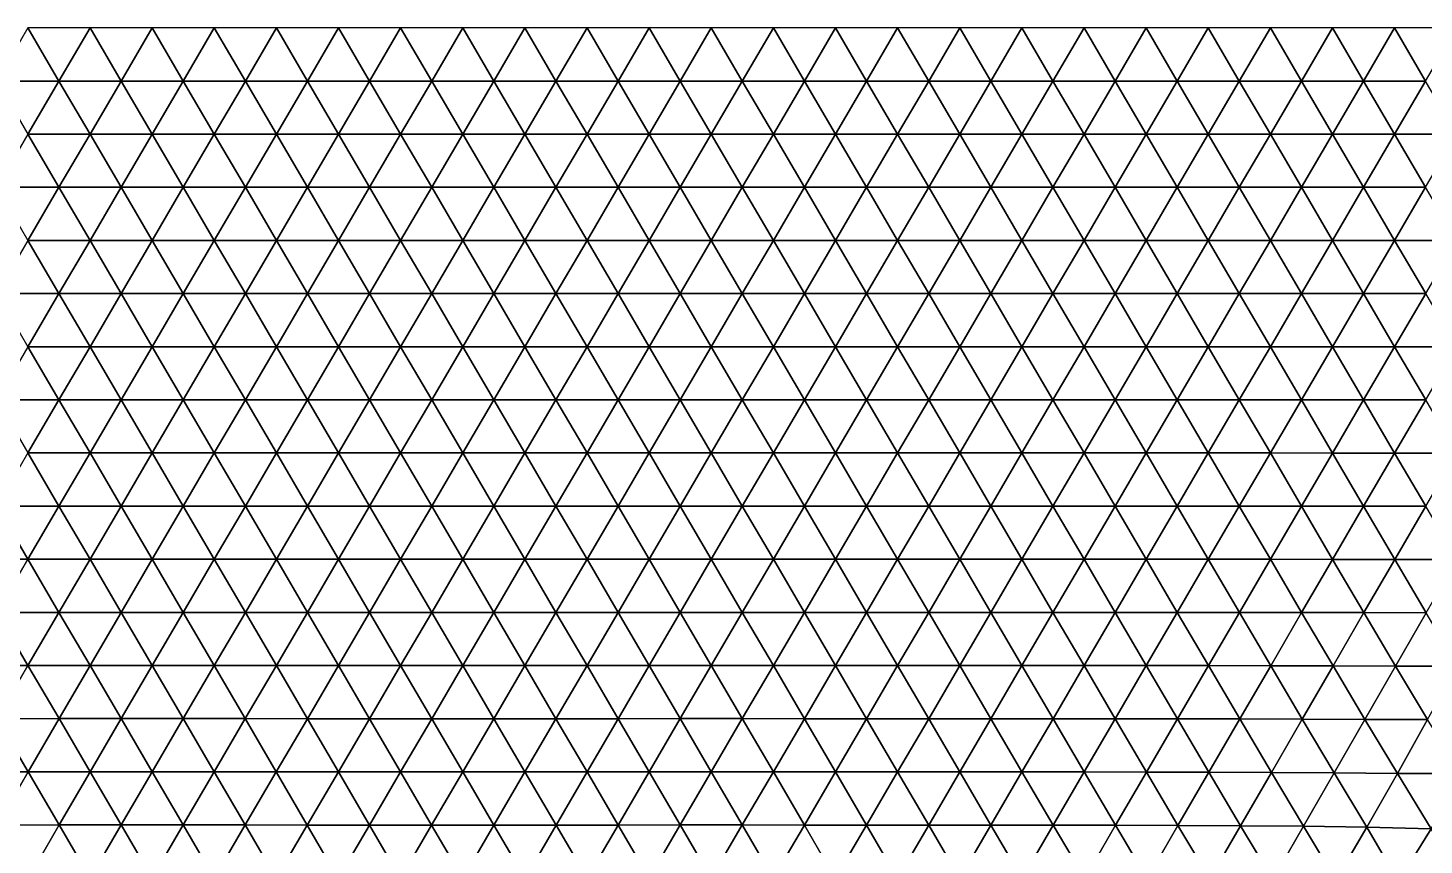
# Model space of a CAD drawing. Header units: metres. Extents: x 0 to 72, y -280 to 0.
# Drawn here: x 7.51 to 12.06, y -2.664 to 0 of the extents above; entities that cross this region are included whole.
import ezdxf

# ---------------------------------------------------------------- set-up
doc = ezdxf.new("R2010")
doc.units = ezdxf.units.M

msp = doc.modelspace()

# ---------------------------------------------------------------- linework, layer by layer
at = {"layer": 'layer', "color": 0}
for points in [[(7.61122, -0.173205), (7.51, 0), (7.40878, -0.173205)], [(7.71243, 0), (7.51, 0), (7.61122, -0.173205)], [(7.81365, -0.173205), (7.71243, 0), (7.61122, -0.173205)], [(7.91486, 0), (7.71243, 0), (7.81365, -0.173205)], [(8.01608, -0.173205), (7.91486, 0), (7.81365, -0.173205)], [(8.1173, 0), (7.91486, 0), (8.01608, -0.173205)], [(8.21851, -0.173205), (8.1173, 0), (8.01608, -0.173205)], [(8.31973, 0), (8.1173, 0), (8.21851, -0.173205)], [(8.42095, -0.173205), (8.31973, 0), (8.21851, -0.173205)], [(8.52216, 0), (8.31973, 0), (8.42095, -0.173205)], [(8.62338, -0.173205), (8.52216, 0), (8.42095, -0.173205)], [(8.72459, 0), (8.52216, 0), (8.62338, -0.173205)], [(8.82581, -0.173205), (8.72459, 0), (8.62338, -0.173205)], [(8.92703, 0), (8.72459, 0), (8.82581, -0.173205)], [(9.02824, -0.173205), (8.92703, 0), (8.82581, -0.173205)], [(9.12946, 0), (8.92703, 0), (9.02824, -0.173205)], [(9.23068, -0.173205), (9.12946, 0), (9.02824, -0.173205)], [(9.33189, 0), (9.12946, 0), (9.23068, -0.173205)], [(9.43311, -0.173205), (9.33189, 0), (9.23068, -0.173205)], [(9.53432, 0), (9.33189, 0), (9.43311, -0.173205)], [(9.63554, -0.173205), (9.53432, 0), (9.43311, -0.173205)], [(9.73676, 0), (9.53432, 0), (9.63554, -0.173205)], [(9.83797, -0.173205), (9.73676, 0), (9.63554, -0.173205)], [(9.93919, 0), (9.73676, 0), (9.83797, -0.173205)], [(10.0404, -0.173205), (9.93919, 0), (9.83797, -0.173205)], [(10.1416, 0), (9.93919, 0), (10.0404, -0.173205)], [(10.2428, -0.173205), (10.1416, 0), (10.0404, -0.173205)], [(10.3441, 0), (10.1416, 0), (10.2428, -0.173205)], [(10.4453, -0.173205), (10.3441, 0), (10.2428, -0.173205)], [(10.5465, 0), (10.3441, 0), (10.4453, -0.173205)], [(10.6477, -0.173205), (10.5465, 0), (10.4453, -0.173205)], [(10.7489, 0), (10.5465, 0), (10.6477, -0.173205)], [(10.8501, -0.173205), (10.7489, 0), (10.6477, -0.173205)], [(10.9514, 0), (10.7489, 0), (10.8501, -0.173205)], [(11.0526, -0.173205), (10.9514, 0), (10.8501, -0.173205)], [(11.1538, 0), (10.9514, 0), (11.0526, -0.173205)], [(11.255, -0.173205), (11.1538, 0), (11.0526, -0.173205)], [(11.3562, 0), (11.1538, 0), (11.255, -0.173205)], [(11.4574, -0.173205), (11.3562, 0), (11.255, -0.173205)], [(11.5586, 0), (11.3562, 0), (11.4574, -0.173205)], [(11.6599, -0.173205), (11.5586, 0), (11.4574, -0.173205)], [(11.7611, 0), (11.5586, 0), (11.6599, -0.173205)], [(11.8623, -0.173206), (11.7611, 0), (11.6599, -0.173205)], [(11.9635, 0), (11.7611, 0), (11.8623, -0.173206)], [(12.0647, -0.173206), (11.9635, 0), (11.8623, -0.173206)], [(12.1659, 0), (11.9635, 0), (12.0647, -0.173206)], [(7.61122, -0.173205), (7.40878, -0.173205), (7.51, -0.34641)], [(7.71243, -0.34641), (7.61122, -0.173205), (7.51, -0.34641)], [(7.81365, -0.173205), (7.61122, -0.173205), (7.71243, -0.34641)], [(7.91486, -0.34641), (7.81365, -0.173205), (7.71243, -0.34641)], [(8.01608, -0.173205), (7.81365, -0.173205), (7.91486, -0.34641)], [(8.1173, -0.34641), (8.01608, -0.173205), (7.91486, -0.34641)], [(8.21851, -0.173205), (8.01608, -0.173205), (8.1173, -0.34641)], [(8.31973, -0.34641), (8.21851, -0.173205), (8.1173, -0.34641)], [(8.42095, -0.173205), (8.21851, -0.173205), (8.31973, -0.34641)], [(8.52216, -0.34641), (8.42095, -0.173205), (8.31973, -0.34641)], [(8.62338, -0.173205), (8.42095, -0.173205), (8.52216, -0.34641)], [(8.72459, -0.34641), (8.62338, -0.173205), (8.52216, -0.34641)], [(8.82581, -0.173205), (8.62338, -0.173205), (8.72459, -0.34641)], [(8.92703, -0.34641), (8.82581, -0.173205), (8.72459, -0.34641)], [(9.02824, -0.173205), (8.82581, -0.173205), (8.92703, -0.34641)], [(9.12946, -0.34641), (9.02824, -0.173205), (8.92703, -0.34641)], [(9.23068, -0.173205), (9.02824, -0.173205), (9.12946, -0.34641)], [(9.33189, -0.34641), (9.23068, -0.173205), (9.12946, -0.34641)], [(9.43311, -0.173205), (9.23068, -0.173205), (9.33189, -0.34641)], [(9.53432, -0.34641), (9.43311, -0.173205), (9.33189, -0.34641)], [(9.63554, -0.173205), (9.43311, -0.173205), (9.53432, -0.34641)], [(9.73676, -0.34641), (9.63554, -0.173205), (9.53432, -0.34641)], [(9.83797, -0.173205), (9.63554, -0.173205), (9.73676, -0.34641)], [(9.93919, -0.34641), (9.83797, -0.173205), (9.73676, -0.34641)], [(10.0404, -0.173205), (9.83797, -0.173205), (9.93919, -0.34641)], [(10.1416, -0.34641), (10.0404, -0.173205), (9.93919, -0.34641)], [(10.2428, -0.173205), (10.0404, -0.173205), (10.1416, -0.34641)], [(10.3441, -0.34641), (10.2428, -0.173205), (10.1416, -0.34641)], [(10.4453, -0.173205), (10.2428, -0.173205), (10.3441, -0.34641)], [(10.5465, -0.34641), (10.4453, -0.173205), (10.3441, -0.34641)], [(10.6477, -0.173205), (10.4453, -0.173205), (10.5465, -0.34641)], [(10.7489, -0.34641), (10.6477, -0.173205), (10.5465, -0.34641)], [(10.8501, -0.173205), (10.6477, -0.173205), (10.7489, -0.34641)], [(10.9514, -0.34641), (10.8501, -0.173205), (10.7489, -0.34641)], [(11.0526, -0.173205), (10.8501, -0.173205), (10.9514, -0.34641)], [(11.1538, -0.34641), (11.0526, -0.173205), (10.9514, -0.34641)], [(11.255, -0.173205), (11.0526, -0.173205), (11.1538, -0.34641)], [(11.3562, -0.34641), (11.255, -0.173205), (11.1538, -0.34641)], [(11.4574, -0.173205), (11.255, -0.173205), (11.3562, -0.34641)], [(11.5586, -0.346411), (11.4574, -0.173205), (11.3562, -0.34641)], [(11.6599, -0.173205), (11.4574, -0.173205), (11.5586, -0.346411)], [(11.7611, -0.346411), (11.6599, -0.173205), (11.5586, -0.346411)], [(11.8623, -0.173206), (11.6599, -0.173205), (11.7611, -0.346411)], [(11.9635, -0.346413), (11.8623, -0.173206), (11.7611, -0.346411)], [(12.0647, -0.173206), (11.8623, -0.173206), (11.9635, -0.346413)], [(12.166, -0.346414), (12.0647, -0.173206), (11.9635, -0.346413)], [(7.61122, -0.519615), (7.51, -0.34641), (7.40878, -0.519615)], [(7.71243, -0.34641), (7.51, -0.34641), (7.61122, -0.519615)], [(7.81365, -0.519615), (7.71243, -0.34641), (7.61122, -0.519615)], [(7.91486, -0.34641), (7.71243, -0.34641), (7.81365, -0.519615)], [(8.01608, -0.519615), (7.91486, -0.34641), (7.81365, -0.519615)], [(8.1173, -0.34641), (7.91486, -0.34641), (8.01608, -0.519615)], [(8.21851, -0.519615), (8.1173, -0.34641), (8.01608, -0.519615)], [(8.31973, -0.34641), (8.1173, -0.34641), (8.21851, -0.519615)], [(8.42095, -0.519615), (8.31973, -0.34641), (8.21851, -0.519615)], [(8.52216, -0.34641), (8.31973, -0.34641), (8.42095, -0.519615)], [(8.62338, -0.519615), (8.52216, -0.34641), (8.42095, -0.519615)], [(8.72459, -0.34641), (8.52216, -0.34641), (8.62338, -0.519615)], [(8.82581, -0.519615), (8.72459, -0.34641), (8.62338, -0.519615)], [(8.92703, -0.34641), (8.72459, -0.34641), (8.82581, -0.519615)], [(9.02824, -0.519615), (8.92703, -0.34641), (8.82581, -0.519615)], [(9.12946, -0.34641), (8.92703, -0.34641), (9.02824, -0.519615)], [(9.23068, -0.519615), (9.12946, -0.34641), (9.02824, -0.519615)], [(9.33189, -0.34641), (9.12946, -0.34641), (9.23068, -0.519615)], [(9.43311, -0.519615), (9.33189, -0.34641), (9.23068, -0.519615)], [(9.53432, -0.34641), (9.33189, -0.34641), (9.43311, -0.519615)], [(9.63554, -0.519615), (9.53432, -0.34641), (9.43311, -0.519615)], [(9.73676, -0.34641), (9.53432, -0.34641), (9.63554, -0.519615)], [(9.83797, -0.519615), (9.73676, -0.34641), (9.63554, -0.519615)], [(9.93919, -0.34641), (9.73676, -0.34641), (9.83797, -0.519615)], [(10.0404, -0.519615), (9.93919, -0.34641), (9.83797, -0.519615)], [(10.1416, -0.34641), (9.93919, -0.34641), (10.0404, -0.519615)], [(10.2428, -0.519615), (10.1416, -0.34641), (10.0404, -0.519615)], [(10.3441, -0.34641), (10.1416, -0.34641), (10.2428, -0.519615)], [(10.4453, -0.519615), (10.3441, -0.34641), (10.2428, -0.519615)], [(10.5465, -0.34641), (10.3441, -0.34641), (10.4453, -0.519615)], [(10.6477, -0.519615), (10.5465, -0.34641), (10.4453, -0.519615)], [(10.7489, -0.34641), (10.5465, -0.34641), (10.6477, -0.519615)], [(10.8501, -0.519615), (10.7489, -0.34641), (10.6477, -0.519615)], [(10.9514, -0.34641), (10.7489, -0.34641), (10.8501, -0.519615)], [(11.0526, -0.519615), (10.9514, -0.34641), (10.8501, -0.519615)], [(11.1538, -0.34641), (10.9514, -0.34641), (11.0526, -0.519615)], [(11.255, -0.519616), (11.1538, -0.34641), (11.0526, -0.519615)], [(11.3562, -0.34641), (11.1538, -0.34641), (11.255, -0.519616)], [(11.4574, -0.519616), (11.3562, -0.34641), (11.255, -0.519616)], [(11.5586, -0.346411), (11.3562, -0.34641), (11.4574, -0.519616)], [(11.6599, -0.519617), (11.5586, -0.346411), (11.4574, -0.519616)], [(11.7611, -0.346411), (11.5586, -0.346411), (11.6599, -0.519617)], [(11.8623, -0.519619), (11.7611, -0.346411), (11.6599, -0.519617)], [(11.9635, -0.346413), (11.7611, -0.346411), (11.8623, -0.519619)], [(12.0647, -0.519623), (11.9635, -0.346413), (11.8623, -0.519619)], [(12.166, -0.346414), (11.9635, -0.346413), (12.0647, -0.519623)], [(7.61122, -0.519615), (7.40878, -0.519615), (7.51, -0.69282)], [(7.71243, -0.69282), (7.61122, -0.519615), (7.51, -0.69282)], [(7.81365, -0.519615), (7.61122, -0.519615), (7.71243, -0.69282)], [(7.91486, -0.69282), (7.81365, -0.519615), (7.71243, -0.69282)], [(8.01608, -0.519615), (7.81365, -0.519615), (7.91486, -0.69282)], [(8.1173, -0.69282), (8.01608, -0.519615), (7.91486, -0.69282)], [(8.21851, -0.519615), (8.01608, -0.519615), (8.1173, -0.69282)], [(8.31973, -0.69282), (8.21851, -0.519615), (8.1173, -0.69282)], [(8.42095, -0.519615), (8.21851, -0.519615), (8.31973, -0.69282)], [(8.52216, -0.69282), (8.42095, -0.519615), (8.31973, -0.69282)], [(8.62338, -0.519615), (8.42095, -0.519615), (8.52216, -0.69282)], [(8.72459, -0.69282), (8.62338, -0.519615), (8.52216, -0.69282)], [(8.82581, -0.519615), (8.62338, -0.519615), (8.72459, -0.69282)], [(8.92703, -0.69282), (8.82581, -0.519615), (8.72459, -0.69282)], [(9.02824, -0.519615), (8.82581, -0.519615), (8.92703, -0.69282)], [(9.12946, -0.69282), (9.02824, -0.519615), (8.92703, -0.69282)], [(9.23068, -0.519615), (9.02824, -0.519615), (9.12946, -0.69282)], [(9.33189, -0.69282), (9.23068, -0.519615), (9.12946, -0.69282)], [(9.43311, -0.519615), (9.23068, -0.519615), (9.33189, -0.69282)], [(9.53432, -0.69282), (9.43311, -0.519615), (9.33189, -0.69282)], [(9.63554, -0.519615), (9.43311, -0.519615), (9.53432, -0.69282)], [(9.73676, -0.69282), (9.63554, -0.519615), (9.53432, -0.69282)], [(9.83797, -0.519615), (9.63554, -0.519615), (9.73676, -0.69282)], [(9.93919, -0.69282), (9.83797, -0.519615), (9.73676, -0.69282)], [(10.0404, -0.519615), (9.83797, -0.519615), (9.93919, -0.69282)], [(10.1416, -0.69282), (10.0404, -0.519615), (9.93919, -0.69282)], [(10.2428, -0.519615), (10.0404, -0.519615), (10.1416, -0.69282)], [(10.3441, -0.69282), (10.2428, -0.519615), (10.1416, -0.69282)], [(10.4453, -0.519615), (10.2428, -0.519615), (10.3441, -0.69282)], [(10.5465, -0.69282), (10.4453, -0.519615), (10.3441, -0.69282)], [(10.6477, -0.519615), (10.4453, -0.519615), (10.5465, -0.69282)], [(10.7489, -0.692821), (10.6477, -0.519615), (10.5465, -0.69282)], [(10.8501, -0.519615), (10.6477, -0.519615), (10.7489, -0.692821)], [(10.9514, -0.692821), (10.8501, -0.519615), (10.7489, -0.692821)], [(11.0526, -0.519615), (10.8501, -0.519615), (10.9514, -0.692821)], [(11.1538, -0.692821), (11.0526, -0.519615), (10.9514, -0.692821)], [(11.255, -0.519616), (11.0526, -0.519615), (11.1538, -0.692821)], [(11.3562, -0.692822), (11.255, -0.519616), (11.1538, -0.692821)], [(11.4574, -0.519616), (11.255, -0.519616), (11.3562, -0.692822)], [(11.5587, -0.692824), (11.4574, -0.519616), (11.3562, -0.692822)], [(11.6599, -0.519617), (11.4574, -0.519616), (11.5587, -0.692824)], [(11.7611, -0.692827), (11.6599, -0.519617), (11.5587, -0.692824)], [(11.8623, -0.519619), (11.6599, -0.519617), (11.7611, -0.692827)], [(11.9635, -0.692833), (11.8623, -0.519619), (11.7611, -0.692827)], [(12.0647, -0.519623), (11.8623, -0.519619), (11.9635, -0.692833)], [(12.166, -0.692841), (12.0647, -0.519623), (11.9635, -0.692833)], [(7.61122, -0.866026), (7.51, -0.69282), (7.40878, -0.866026)], [(7.71243, -0.69282), (7.51, -0.69282), (7.61122, -0.866026)], [(7.81365, -0.866026), (7.71243, -0.69282), (7.61122, -0.866026)], [(7.91486, -0.69282), (7.71243, -0.69282), (7.81365, -0.866026)], [(8.01608, -0.866026), (7.91486, -0.69282), (7.81365, -0.866026)], [(8.1173, -0.69282), (7.91486, -0.69282), (8.01608, -0.866026)], [(8.21851, -0.866026), (8.1173, -0.69282), (8.01608, -0.866026)], [(8.31973, -0.69282), (8.1173, -0.69282), (8.21851, -0.866026)], [(8.42095, -0.866026), (8.31973, -0.69282), (8.21851, -0.866026)], [(8.52216, -0.69282), (8.31973, -0.69282), (8.42095, -0.866026)], [(8.62338, -0.866026), (8.52216, -0.69282), (8.42095, -0.866026)], [(8.72459, -0.69282), (8.52216, -0.69282), (8.62338, -0.866026)], [(8.82581, -0.866026), (8.72459, -0.69282), (8.62338, -0.866026)], [(8.92703, -0.69282), (8.72459, -0.69282), (8.82581, -0.866026)], [(9.02824, -0.866026), (8.92703, -0.69282), (8.82581, -0.866026)], [(9.12946, -0.69282), (8.92703, -0.69282), (9.02824, -0.866026)], [(9.23068, -0.866026), (9.12946, -0.69282), (9.02824, -0.866026)], [(9.33189, -0.69282), (9.12946, -0.69282), (9.23068, -0.866026)], [(9.43311, -0.866026), (9.33189, -0.69282), (9.23068, -0.866026)], [(9.53432, -0.69282), (9.33189, -0.69282), (9.43311, -0.866026)], [(9.63554, -0.866026), (9.53432, -0.69282), (9.43311, -0.866026)], [(9.73676, -0.69282), (9.53432, -0.69282), (9.63554, -0.866026)], [(9.83797, -0.866026), (9.73676, -0.69282), (9.63554, -0.866026)], [(9.93919, -0.69282), (9.73676, -0.69282), (9.83797, -0.866026)], [(10.0404, -0.866026), (9.93919, -0.69282), (9.83797, -0.866026)], [(10.1416, -0.69282), (9.93919, -0.69282), (10.0404, -0.866026)], [(10.2428, -0.866026), (10.1416, -0.69282), (10.0404, -0.866026)], [(10.3441, -0.69282), (10.1416, -0.69282), (10.2428, -0.866026)], [(10.4453, -0.866026), (10.3441, -0.69282), (10.2428, -0.866026)], [(10.5465, -0.69282), (10.3441, -0.69282), (10.4453, -0.866026)], [(10.6477, -0.866026), (10.5465, -0.69282), (10.4453, -0.866026)], [(10.7489, -0.692821), (10.5465, -0.69282), (10.6477, -0.866026)], [(10.8501, -0.866026), (10.7489, -0.692821), (10.6477, -0.866026)], [(10.9514, -0.692821), (10.7489, -0.692821), (10.8501, -0.866026)], [(11.0526, -0.866027), (10.9514, -0.692821), (10.8501, -0.866026)], [(11.1538, -0.692821), (10.9514, -0.692821), (11.0526, -0.866027)], [(11.255, -0.866028), (11.1538, -0.692821), (11.0526, -0.866027)], [(11.3562, -0.692822), (11.1538, -0.692821), (11.255, -0.866028)], [(11.4574, -0.86603), (11.3562, -0.692822), (11.255, -0.866028)], [(11.5587, -0.692824), (11.3562, -0.692822), (11.4574, -0.86603)], [(11.6599, -0.866035), (11.5587, -0.692824), (11.4574, -0.86603)], [(11.7611, -0.692827), (11.5587, -0.692824), (11.6599, -0.866035)], [(11.8623, -0.866045), (11.7611, -0.692827), (11.6599, -0.866035)], [(11.9635, -0.692833), (11.7611, -0.692827), (11.8623, -0.866045)], [(12.0648, -0.866061), (11.9635, -0.692833), (11.8623, -0.866045)], [(12.166, -0.692841), (11.9635, -0.692833), (12.0648, -0.866061)], [(7.61122, -0.866026), (7.40878, -0.866026), (7.51, -1.03923)], [(7.71243, -1.03923), (7.61122, -0.866026), (7.51, -1.03923)], [(7.81365, -0.866026), (7.61122, -0.866026), (7.71243, -1.03923)], [(7.91487, -1.03923), (7.81365, -0.866026), (7.71243, -1.03923)], [(8.01608, -0.866026), (7.81365, -0.866026), (7.91487, -1.03923)], [(8.1173, -1.03923), (8.01608, -0.866026), (7.91487, -1.03923)], [(8.21851, -0.866026), (8.01608, -0.866026), (8.1173, -1.03923)], [(8.31973, -1.03923), (8.21851, -0.866026), (8.1173, -1.03923)], [(8.42095, -0.866026), (8.21851, -0.866026), (8.31973, -1.03923)], [(8.52216, -1.03923), (8.42095, -0.866026), (8.31973, -1.03923)], [(8.62338, -0.866026), (8.42095, -0.866026), (8.52216, -1.03923)], [(8.72459, -1.03923), (8.62338, -0.866026), (8.52216, -1.03923)], [(8.82581, -0.866026), (8.62338, -0.866026), (8.72459, -1.03923)], [(8.92703, -1.03923), (8.82581, -0.866026), (8.72459, -1.03923)], [(9.02824, -0.866026), (8.82581, -0.866026), (8.92703, -1.03923)], [(9.12946, -1.03923), (9.02824, -0.866026), (8.92703, -1.03923)], [(9.23068, -0.866026), (9.02824, -0.866026), (9.12946, -1.03923)], [(9.33189, -1.03923), (9.23068, -0.866026), (9.12946, -1.03923)], [(9.43311, -0.866026), (9.23068, -0.866026), (9.33189, -1.03923)], [(9.53432, -1.03923), (9.43311, -0.866026), (9.33189, -1.03923)], [(9.63554, -0.866026), (9.43311, -0.866026), (9.53432, -1.03923)], [(9.73676, -1.03923), (9.63554, -0.866026), (9.53432, -1.03923)], [(9.83797, -0.866026), (9.63554, -0.866026), (9.73676, -1.03923)], [(9.93919, -1.03923), (9.83797, -0.866026), (9.73676, -1.03923)], [(10.0404, -0.866026), (9.83797, -0.866026), (9.93919, -1.03923)], [(10.1416, -1.03923), (10.0404, -0.866026), (9.93919, -1.03923)], [(10.2428, -0.866026), (10.0404, -0.866026), (10.1416, -1.03923)], [(10.3441, -1.03923), (10.2428, -0.866026), (10.1416, -1.03923)], [(10.4453, -0.866026), (10.2428, -0.866026), (10.3441, -1.03923)], [(10.5465, -1.03923), (10.4453, -0.866026), (10.3441, -1.03923)], [(10.6477, -0.866026), (10.4453, -0.866026), (10.5465, -1.03923)], [(10.7489, -1.03923), (10.6477, -0.866026), (10.5465, -1.03923)], [(10.8501, -0.866026), (10.6477, -0.866026), (10.7489, -1.03923)], [(10.9514, -1.03923), (10.8501, -0.866026), (10.7489, -1.03923)], [(11.0526, -0.866027), (10.8501, -0.866026), (10.9514, -1.03923)], [(11.1538, -1.03923), (11.0526, -0.866027), (10.9514, -1.03923)], [(11.255, -0.866028), (11.0526, -0.866027), (11.1538, -1.03923)], [(11.3562, -1.03924), (11.255, -0.866028), (11.1538, -1.03923)], [(11.4574, -0.86603), (11.255, -0.866028), (11.3562, -1.03924)], [(11.5587, -1.03924), (11.4574, -0.86603), (11.3562, -1.03924)], [(11.6599, -0.866035), (11.4574, -0.86603), (11.5587, -1.03924)], [(11.7611, -1.03926), (11.6599, -0.866035), (11.5587, -1.03924)], [(11.8623, -0.866045), (11.6599, -0.866035), (11.7611, -1.03926)], [(11.9636, -1.03929), (11.8623, -0.866045), (11.7611, -1.03926)], [(12.0648, -0.866061), (11.8623, -0.866045), (11.9636, -1.03929)], [(12.1661, -1.03933), (12.0648, -0.866061), (11.9636, -1.03929)], [(7.61122, -1.21244), (7.51, -1.03923), (7.40878, -1.21244)], [(7.71243, -1.03923), (7.51, -1.03923), (7.61122, -1.21244)], [(7.81365, -1.21244), (7.71243, -1.03923), (7.61122, -1.21244)], [(7.91487, -1.03923), (7.71243, -1.03923), (7.81365, -1.21244)], [(8.01608, -1.21244), (7.91487, -1.03923), (7.81365, -1.21244)], [(8.1173, -1.03923), (7.91487, -1.03923), (8.01608, -1.21244)], [(8.21851, -1.21244), (8.1173, -1.03923), (8.01608, -1.21244)], [(8.31973, -1.03923), (8.1173, -1.03923), (8.21851, -1.21244)], [(8.42095, -1.21244), (8.31973, -1.03923), (8.21851, -1.21244)], [(8.52216, -1.03923), (8.31973, -1.03923), (8.42095, -1.21244)], [(8.62338, -1.21244), (8.52216, -1.03923), (8.42095, -1.21244)], [(8.72459, -1.03923), (8.52216, -1.03923), (8.62338, -1.21244)], [(8.82581, -1.21244), (8.72459, -1.03923), (8.62338, -1.21244)], [(8.92703, -1.03923), (8.72459, -1.03923), (8.82581, -1.21244)], [(9.02824, -1.21244), (8.92703, -1.03923), (8.82581, -1.21244)], [(9.12946, -1.03923), (8.92703, -1.03923), (9.02824, -1.21244)], [(9.23068, -1.21244), (9.12946, -1.03923), (9.02824, -1.21244)], [(9.33189, -1.03923), (9.12946, -1.03923), (9.23068, -1.21244)], [(9.43311, -1.21244), (9.33189, -1.03923), (9.23068, -1.21244)], [(9.53432, -1.03923), (9.33189, -1.03923), (9.43311, -1.21244)], [(9.63554, -1.21244), (9.53432, -1.03923), (9.43311, -1.21244)], [(9.73676, -1.03923), (9.53432, -1.03923), (9.63554, -1.21244)], [(9.83797, -1.21244), (9.73676, -1.03923), (9.63554, -1.21244)], [(9.93919, -1.03923), (9.73676, -1.03923), (9.83797, -1.21244)], [(10.0404, -1.21244), (9.93919, -1.03923), (9.83797, -1.21244)], [(10.1416, -1.03923), (9.93919, -1.03923), (10.0404, -1.21244)], [(10.2428, -1.21244), (10.1416, -1.03923), (10.0404, -1.21244)], [(10.3441, -1.03923), (10.1416, -1.03923), (10.2428, -1.21244)], [(10.4453, -1.21244), (10.3441, -1.03923), (10.2428, -1.21244)], [(10.5465, -1.03923), (10.3441, -1.03923), (10.4453, -1.21244)], [(10.6477, -1.21244), (10.5465, -1.03923), (10.4453, -1.21244)], [(10.7489, -1.03923), (10.5465, -1.03923), (10.6477, -1.21244)], [(10.8501, -1.21244), (10.7489, -1.03923), (10.6477, -1.21244)], [(10.9514, -1.03923), (10.7489, -1.03923), (10.8501, -1.21244)], [(11.0526, -1.21244), (10.9514, -1.03923), (10.8501, -1.21244)], [(11.1538, -1.03923), (10.9514, -1.03923), (11.0526, -1.21244)], [(11.255, -1.21245), (11.1538, -1.03923), (11.0526, -1.21244)], [(11.3562, -1.03924), (11.1538, -1.03923), (11.255, -1.21245)], [(11.4575, -1.21246), (11.3562, -1.03924), (11.255, -1.21245)], [(11.5587, -1.03924), (11.3562, -1.03924), (11.4575, -1.21246)], [(11.6599, -1.21248), (11.5587, -1.03924), (11.4575, -1.21246)], [(11.7611, -1.03926), (11.5587, -1.03924), (11.6599, -1.21248)], [(11.8624, -1.21252), (11.7611, -1.03926), (11.6599, -1.21248)], [(11.9636, -1.03929), (11.7611, -1.03926), (11.8624, -1.21252)], [(12.0649, -1.21259), (11.9636, -1.03929), (11.8624, -1.21252)], [(12.1661, -1.03933), (11.9636, -1.03929), (12.0649, -1.21259)], [(7.61122, -1.21244), (7.40878, -1.21244), (7.51, -1.38564)], [(7.71243, -1.38564), (7.61122, -1.21244), (7.51, -1.38564)], [(7.81365, -1.21244), (7.61122, -1.21244), (7.71243, -1.38564)], [(7.91487, -1.38564), (7.81365, -1.21244), (7.71243, -1.38564)], [(8.01608, -1.21244), (7.81365, -1.21244), (7.91487, -1.38564)], [(8.1173, -1.38564), (8.01608, -1.21244), (7.91487, -1.38564)], [(8.21851, -1.21244), (8.01608, -1.21244), (8.1173, -1.38564)], [(8.31973, -1.38564), (8.21851, -1.21244), (8.1173, -1.38564)], [(8.42095, -1.21244), (8.21851, -1.21244), (8.31973, -1.38564)], [(8.52216, -1.38564), (8.42095, -1.21244), (8.31973, -1.38564)], [(8.62338, -1.21244), (8.42095, -1.21244), (8.52216, -1.38564)], [(8.72459, -1.38564), (8.62338, -1.21244), (8.52216, -1.38564)], [(8.82581, -1.21244), (8.62338, -1.21244), (8.72459, -1.38564)], [(8.92703, -1.38564), (8.82581, -1.21244), (8.72459, -1.38564)], [(9.02824, -1.21244), (8.82581, -1.21244), (8.92703, -1.38564)], [(9.12946, -1.38564), (9.02824, -1.21244), (8.92703, -1.38564)], [(9.23068, -1.21244), (9.02824, -1.21244), (9.12946, -1.38564)], [(9.33189, -1.38564), (9.23068, -1.21244), (9.12946, -1.38564)], [(9.43311, -1.21244), (9.23068, -1.21244), (9.33189, -1.38564)], [(9.53432, -1.38564), (9.43311, -1.21244), (9.33189, -1.38564)], [(9.63554, -1.21244), (9.43311, -1.21244), (9.53432, -1.38564)], [(9.73676, -1.38564), (9.63554, -1.21244), (9.53432, -1.38564)], [(9.83797, -1.21244), (9.63554, -1.21244), (9.73676, -1.38564)], [(9.93919, -1.38564), (9.83797, -1.21244), (9.73676, -1.38564)], [(10.0404, -1.21244), (9.83797, -1.21244), (9.93919, -1.38564)], [(10.1416, -1.38564), (10.0404, -1.21244), (9.93919, -1.38564)], [(10.2428, -1.21244), (10.0404, -1.21244), (10.1416, -1.38564)], [(10.3441, -1.38564), (10.2428, -1.21244), (10.1416, -1.38564)], [(10.4453, -1.21244), (10.2428, -1.21244), (10.3441, -1.38564)], [(10.5465, -1.38564), (10.4453, -1.21244), (10.3441, -1.38564)], [(10.6477, -1.21244), (10.4453, -1.21244), (10.5465, -1.38564)], [(10.7489, -1.38565), (10.6477, -1.21244), (10.5465, -1.38564)], [(10.8501, -1.21244), (10.6477, -1.21244), (10.7489, -1.38565)], [(10.9514, -1.38565), (10.8501, -1.21244), (10.7489, -1.38565)], [(11.0526, -1.21244), (10.8501, -1.21244), (10.9514, -1.38565)], [(11.1538, -1.38566), (11.0526, -1.21244), (10.9514, -1.38565)], [(11.255, -1.21245), (11.0526, -1.21244), (11.1538, -1.38566)], [(11.3562, -1.38567), (11.255, -1.21245), (11.1538, -1.38566)], [(11.4575, -1.21246), (11.255, -1.21245), (11.3562, -1.38567)], [(11.5587, -1.3857), (11.4575, -1.21246), (11.3562, -1.38567)], [(11.6599, -1.21248), (11.4575, -1.21246), (11.5587, -1.3857)], [(11.7612, -1.38575), (11.6599, -1.21248), (11.5587, -1.3857)], [(11.8624, -1.21252), (11.6599, -1.21248), (11.7612, -1.38575)], [(11.9637, -1.38585), (11.8624, -1.21252), (11.7612, -1.38575)], [(12.0649, -1.21259), (11.8624, -1.21252), (11.9637, -1.38585)], [(12.1663, -1.38605), (12.0649, -1.21259), (11.9637, -1.38585)], [(7.61122, -1.55885), (7.51, -1.38564), (7.40879, -1.55885)], [(7.71243, -1.38564), (7.51, -1.38564), (7.61122, -1.55885)], [(7.81365, -1.55885), (7.71243, -1.38564), (7.61122, -1.55885)], [(7.91487, -1.38564), (7.71243, -1.38564), (7.81365, -1.55885)], [(8.01608, -1.55885), (7.91487, -1.38564), (7.81365, -1.55885)], [(8.1173, -1.38564), (7.91487, -1.38564), (8.01608, -1.55885)], [(8.21851, -1.55885), (8.1173, -1.38564), (8.01608, -1.55885)], [(8.31973, -1.38564), (8.1173, -1.38564), (8.21851, -1.55885)], [(8.42094, -1.55885), (8.31973, -1.38564), (8.21851, -1.55885)], [(8.52216, -1.38564), (8.31973, -1.38564), (8.42094, -1.55885)], [(8.62337, -1.55885), (8.52216, -1.38564), (8.42094, -1.55885)], [(8.72459, -1.38564), (8.52216, -1.38564), (8.62337, -1.55885)], [(8.82581, -1.55885), (8.72459, -1.38564), (8.62337, -1.55885)], [(8.92703, -1.38564), (8.72459, -1.38564), (8.82581, -1.55885)], [(9.02824, -1.55885), (8.92703, -1.38564), (8.82581, -1.55885)], [(9.12946, -1.38564), (8.92703, -1.38564), (9.02824, -1.55885)], [(9.23068, -1.55885), (9.12946, -1.38564), (9.02824, -1.55885)], [(9.33189, -1.38564), (9.12946, -1.38564), (9.23068, -1.55885)], [(9.43311, -1.55885), (9.33189, -1.38564), (9.23068, -1.55885)], [(9.53432, -1.38564), (9.33189, -1.38564), (9.43311, -1.55885)], [(9.63554, -1.55885), (9.53432, -1.38564), (9.43311, -1.55885)], [(9.73676, -1.38564), (9.53432, -1.38564), (9.63554, -1.55885)], [(9.83797, -1.55885), (9.73676, -1.38564), (9.63554, -1.55885)], [(9.93919, -1.38564), (9.73676, -1.38564), (9.83797, -1.55885)], [(10.0404, -1.55885), (9.93919, -1.38564), (9.83797, -1.55885)], [(10.1416, -1.38564), (9.93919, -1.38564), (10.0404, -1.55885)], [(10.2428, -1.55885), (10.1416, -1.38564), (10.0404, -1.55885)], [(10.3441, -1.38564), (10.1416, -1.38564), (10.2428, -1.55885)], [(10.4453, -1.55885), (10.3441, -1.38564), (10.2428, -1.55885)], [(10.5465, -1.38564), (10.3441, -1.38564), (10.4453, -1.55885)], [(10.6477, -1.55886), (10.5465, -1.38564), (10.4453, -1.55885)], [(10.7489, -1.38565), (10.5465, -1.38564), (10.6477, -1.55886)], [(10.8501, -1.55886), (10.7489, -1.38565), (10.6477, -1.55886)], [(10.9514, -1.38565), (10.7489, -1.38565), (10.8501, -1.55886)], [(11.0526, -1.55887), (10.9514, -1.38565), (10.8501, -1.55886)], [(11.1538, -1.38566), (10.9514, -1.38565), (11.0526, -1.55887)], [(11.2551, -1.55889), (11.1538, -1.38566), (11.0526, -1.55887)], [(11.3562, -1.38567), (11.1538, -1.38566), (11.2551, -1.55889)], [(11.4575, -1.55894), (11.3562, -1.38567), (11.2551, -1.55889)], [(11.5587, -1.3857), (11.3562, -1.38567), (11.4575, -1.55894)], [(11.66, -1.55901), (11.5587, -1.3857), (11.4575, -1.55894)], [(11.7612, -1.38575), (11.5587, -1.3857), (11.66, -1.55901)], [(11.8625, -1.55913), (11.7612, -1.38575), (11.66, -1.55901)], [(11.9637, -1.38585), (11.7612, -1.38575), (11.8625, -1.55913)], [(12.0651, -1.55937), (11.9637, -1.38585), (11.8625, -1.55913)], [(12.1663, -1.38605), (11.9637, -1.38585), (12.0651, -1.55937)], [(7.51001, -1.73206), (7.40879, -1.55885), (7.30758, -1.73207)], [(7.61122, -1.55885), (7.40879, -1.55885), (7.51001, -1.73206)], [(7.71244, -1.73206), (7.61122, -1.55885), (7.51001, -1.73206)], [(7.81365, -1.55885), (7.61122, -1.55885), (7.71244, -1.73206)], [(7.91487, -1.73206), (7.81365, -1.55885), (7.71244, -1.73206)], [(8.01608, -1.55885), (7.81365, -1.55885), (7.91487, -1.73206)], [(8.1173, -1.73206), (8.01608, -1.55885), (7.91487, -1.73206)], [(8.21851, -1.55885), (8.01608, -1.55885), (8.1173, -1.73206)], [(8.31972, -1.73206), (8.21851, -1.55885), (8.1173, -1.73206)], [(8.42094, -1.55885), (8.21851, -1.55885), (8.31972, -1.73206)], [(8.52215, -1.73206), (8.42094, -1.55885), (8.31972, -1.73206)], [(8.62337, -1.55885), (8.42094, -1.55885), (8.52215, -1.73206)], [(8.72459, -1.73207), (8.62337, -1.55885), (8.52215, -1.73206)], [(8.82581, -1.55885), (8.62337, -1.55885), (8.72459, -1.73207)], [(8.92702, -1.73207), (8.82581, -1.55885), (8.72459, -1.73207)], [(9.02824, -1.55885), (8.82581, -1.55885), (8.92702, -1.73207)], [(9.12946, -1.73207), (9.02824, -1.55885), (8.92702, -1.73207)], [(9.23068, -1.55885), (9.02824, -1.55885), (9.12946, -1.73207)], [(9.33189, -1.73207), (9.23068, -1.55885), (9.12946, -1.73207)], [(9.43311, -1.55885), (9.23068, -1.55885), (9.33189, -1.73207)], [(9.53433, -1.73206), (9.43311, -1.55885), (9.33189, -1.73207)], [(9.63554, -1.55885), (9.43311, -1.55885), (9.53433, -1.73206)], [(9.73676, -1.73206), (9.63554, -1.55885), (9.53433, -1.73206)], [(9.83797, -1.55885), (9.63554, -1.55885), (9.73676, -1.73206)], [(9.93919, -1.73206), (9.83797, -1.55885), (9.73676, -1.73206)], [(10.0404, -1.55885), (9.83797, -1.55885), (9.93919, -1.73206)], [(10.1416, -1.73206), (10.0404, -1.55885), (9.93919, -1.73206)], [(10.2428, -1.55885), (10.0404, -1.55885), (10.1416, -1.73206)], [(10.3441, -1.73207), (10.2428, -1.55885), (10.1416, -1.73206)], [(10.4453, -1.55885), (10.2428, -1.55885), (10.3441, -1.73207)], [(10.5465, -1.73207), (10.4453, -1.55885), (10.3441, -1.73207)], [(10.6477, -1.55886), (10.4453, -1.55885), (10.5465, -1.73207)], [(10.7489, -1.73208), (10.6477, -1.55886), (10.5465, -1.73207)], [(10.8501, -1.55886), (10.6477, -1.55886), (10.7489, -1.73208)], [(10.9514, -1.73209), (10.8501, -1.55886), (10.7489, -1.73208)], [(11.0526, -1.55887), (10.8501, -1.55886), (10.9514, -1.73209)], [(11.1539, -1.73212), (11.0526, -1.55887), (10.9514, -1.73209)], [(11.2551, -1.55889), (11.0526, -1.55887), (11.1539, -1.73212)], [(11.3564, -1.73218), (11.2551, -1.55889), (11.1539, -1.73212)], [(11.4575, -1.55894), (11.2551, -1.55889), (11.3564, -1.73218)], [(11.5589, -1.73229), (11.4575, -1.55894), (11.3564, -1.73218)], [(11.66, -1.55901), (11.4575, -1.55894), (11.5589, -1.73229)], [(11.7615, -1.73245), (11.66, -1.55901), (11.5589, -1.73229)], [(11.8625, -1.55913), (11.66, -1.55901), (11.7615, -1.73245)], [(11.9641, -1.73271), (11.8625, -1.55913), (11.7615, -1.73245)], [(12.0651, -1.55937), (11.8625, -1.55913), (11.9641, -1.73271)], [(12.1667, -1.73322), (12.0651, -1.55937), (11.9641, -1.73271)], [(7.51001, -1.73206), (7.30758, -1.73207), (7.40882, -1.90529)], [(7.61124, -1.90528), (7.51001, -1.73206), (7.40882, -1.90529)], [(7.71244, -1.73206), (7.51001, -1.73206), (7.61124, -1.90528)], [(7.81367, -1.90527), (7.71244, -1.73206), (7.61124, -1.90528)], [(7.91487, -1.73206), (7.71244, -1.73206), (7.81367, -1.90527)], [(8.01608, -1.90527), (7.91487, -1.73206), (7.81367, -1.90527)], [(8.1173, -1.73206), (7.91487, -1.73206), (8.01608, -1.90527)], [(8.2185, -1.90527), (8.1173, -1.73206), (8.01608, -1.90527)], [(8.31972, -1.73206), (8.1173, -1.73206), (8.2185, -1.90527)], [(8.42093, -1.90528), (8.31972, -1.73206), (8.2185, -1.90527)], [(8.52215, -1.73206), (8.31972, -1.73206), (8.42093, -1.90528)], [(8.62336, -1.90528), (8.52215, -1.73206), (8.42093, -1.90528)], [(8.72459, -1.73207), (8.52215, -1.73206), (8.62336, -1.90528)], [(8.8258, -1.90529), (8.72459, -1.73207), (8.62336, -1.90528)], [(8.92702, -1.73207), (8.72459, -1.73207), (8.8258, -1.90529)], [(9.02824, -1.90529), (8.92702, -1.73207), (8.8258, -1.90529)], [(9.12946, -1.73207), (8.92702, -1.73207), (9.02824, -1.90529)], [(9.23068, -1.90529), (9.12946, -1.73207), (9.02824, -1.90529)], [(9.33189, -1.73207), (9.12946, -1.73207), (9.23068, -1.90529)], [(9.43312, -1.90528), (9.33189, -1.73207), (9.23068, -1.90529)], [(9.53433, -1.73206), (9.33189, -1.73207), (9.43312, -1.90528)], [(9.63555, -1.90528), (9.53433, -1.73206), (9.43312, -1.90528)], [(9.73676, -1.73206), (9.53433, -1.73206), (9.63555, -1.90528)], [(9.83797, -1.90527), (9.73676, -1.73206), (9.63555, -1.90528)], [(9.93919, -1.73206), (9.73676, -1.73206), (9.83797, -1.90527)], [(10.0404, -1.90528), (9.93919, -1.73206), (9.83797, -1.90527)], [(10.1416, -1.73206), (9.93919, -1.73206), (10.0404, -1.90528)], [(10.2428, -1.90528), (10.1416, -1.73206), (10.0404, -1.90528)], [(10.3441, -1.73207), (10.1416, -1.73206), (10.2428, -1.90528)], [(10.4453, -1.90529), (10.3441, -1.73207), (10.2428, -1.90528)], [(10.5465, -1.73207), (10.3441, -1.73207), (10.4453, -1.90529)], [(10.6477, -1.9053), (10.5465, -1.73207), (10.4453, -1.90529)], [(10.7489, -1.73208), (10.5465, -1.73207), (10.6477, -1.9053)], [(10.8502, -1.90532), (10.7489, -1.73208), (10.6477, -1.9053)], [(10.9514, -1.73209), (10.7489, -1.73208), (10.8502, -1.90532)], [(11.0527, -1.90536), (10.9514, -1.73209), (10.8502, -1.90532)], [(11.1539, -1.73212), (10.9514, -1.73209), (11.0527, -1.90536)], [(11.2552, -1.90544), (11.1539, -1.73212), (11.0527, -1.90536)], [(11.3564, -1.73218), (11.1539, -1.73212), (11.2552, -1.90544)], [(11.4579, -1.90559), (11.3564, -1.73218), (11.2552, -1.90544)], [(11.5589, -1.73229), (11.3564, -1.73218), (11.4579, -1.90559)], [(11.6606, -1.90583), (11.5589, -1.73229), (11.4579, -1.90559)], [(11.7615, -1.73245), (11.5589, -1.73229), (11.6606, -1.90583)], [(11.8633, -1.90614), (11.7615, -1.73245), (11.6606, -1.90583)], [(11.9641, -1.73271), (11.7615, -1.73245), (11.8633, -1.90614)], [(12.066, -1.90651), (11.9641, -1.73271), (11.8633, -1.90614)], [(12.1667, -1.73322), (11.9641, -1.73271), (12.066, -1.90651)], [(7.51007, -2.07851), (7.40882, -1.90529), (7.30764, -2.07854)], [(7.61124, -1.90528), (7.40882, -1.90529), (7.51007, -2.07851)], [(7.71248, -2.07849), (7.61124, -1.90528), (7.51007, -2.07851)], [(7.81367, -1.90527), (7.61124, -1.90528), (7.71248, -2.07849)], [(7.91488, -2.07848), (7.81367, -1.90527), (7.71248, -2.07849)], [(8.01608, -1.90527), (7.81367, -1.90527), (7.91488, -2.07848)], [(8.11728, -2.07848), (8.01608, -1.90527), (7.91488, -2.07848)], [(8.2185, -1.90527), (8.01608, -1.90527), (8.11728, -2.07848)], [(8.31969, -2.0785), (8.2185, -1.90527), (8.11728, -2.07848)], [(8.42093, -1.90528), (8.2185, -1.90527), (8.31969, -2.0785)], [(8.52211, -2.07852), (8.42093, -1.90528), (8.31969, -2.0785)], [(8.62336, -1.90528), (8.42093, -1.90528), (8.52211, -2.07852)], [(8.72455, -2.07854), (8.62336, -1.90528), (8.52211, -2.07852)], [(8.8258, -1.90529), (8.62336, -1.90528), (8.72455, -2.07854)], [(8.92701, -2.07854), (8.8258, -1.90529), (8.72455, -2.07854)], [(9.02824, -1.90529), (8.8258, -1.90529), (8.92701, -2.07854)], [(9.12947, -2.07854), (9.02824, -1.90529), (8.92701, -2.07854)], [(9.23068, -1.90529), (9.02824, -1.90529), (9.12947, -2.07854)], [(9.33191, -2.07853), (9.23068, -1.90529), (9.12947, -2.07854)], [(9.43312, -1.90528), (9.23068, -1.90529), (9.33191, -2.07853)], [(9.53434, -2.07851), (9.43312, -1.90528), (9.33191, -2.07853)], [(9.63555, -1.90528), (9.43312, -1.90528), (9.53434, -2.07851)], [(9.73676, -2.0785), (9.63555, -1.90528), (9.53434, -2.07851)], [(9.83797, -1.90527), (9.63555, -1.90528), (9.73676, -2.0785)], [(9.93917, -2.0785), (9.83797, -1.90527), (9.73676, -2.0785)], [(10.0404, -1.90528), (9.83797, -1.90527), (9.93917, -2.0785)], [(10.1416, -2.07851), (10.0404, -1.90528), (9.93917, -2.0785)], [(10.2428, -1.90528), (10.0404, -1.90528), (10.1416, -2.07851)], [(10.344, -2.07853), (10.2428, -1.90528), (10.1416, -2.07851)], [(10.4453, -1.90529), (10.2428, -1.90528), (10.344, -2.07853)], [(10.5465, -2.07855), (10.4453, -1.90529), (10.344, -2.07853)], [(10.6477, -1.9053), (10.4453, -1.90529), (10.5465, -2.07855)], [(10.749, -2.07858), (10.6477, -1.9053), (10.5465, -2.07855)], [(10.8502, -1.90532), (10.6477, -1.9053), (10.749, -2.07858)], [(10.9515, -2.07862), (10.8502, -1.90532), (10.749, -2.07858)], [(11.0527, -1.90536), (10.8502, -1.90532), (10.9515, -2.07862)], [(11.1541, -2.07871), (11.0527, -1.90536), (10.9515, -2.07862)], [(11.2552, -1.90544), (11.0527, -1.90536), (11.1541, -2.07871)], [(11.3568, -2.07891), (11.2552, -1.90544), (11.1541, -2.07871)], [(11.4579, -1.90559), (11.2552, -1.90544), (11.3568, -2.07891)], [(11.5598, -2.07927), (11.4579, -1.90559), (11.3568, -2.07891)], [(11.6606, -1.90583), (11.4579, -1.90559), (11.5598, -2.07927)], [(11.7629, -2.07976), (11.6606, -1.90583), (11.5598, -2.07927)], [(11.8633, -1.90614), (11.6606, -1.90583), (11.7629, -2.07976)], [(11.9661, -2.08017), (11.8633, -1.90614), (11.7629, -2.07976)], [(12.066, -1.90651), (11.8633, -1.90614), (11.9661, -2.08017)], [(12.1689, -2.0802), (12.066, -1.90651), (11.9661, -2.08017)], [(7.51007, -2.07851), (7.30764, -2.07854), (7.40894, -2.25179)], [(7.61135, -2.25174), (7.51007, -2.07851), (7.40894, -2.25179)], [(7.71248, -2.07849), (7.51007, -2.07851), (7.61135, -2.25174)], [(7.81371, -2.2517), (7.71248, -2.07849), (7.61135, -2.25174)], [(7.91488, -2.07848), (7.71248, -2.07849), (7.81371, -2.2517)], [(8.01607, -2.2517), (7.91488, -2.07848), (7.81371, -2.2517)], [(8.11728, -2.07848), (7.91488, -2.07848), (8.01607, -2.2517)], [(8.21843, -2.25172), (8.11728, -2.07848), (8.01607, -2.2517)], [(8.31969, -2.0785), (8.11728, -2.07848), (8.21843, -2.25172)], [(8.42083, -2.25177), (8.31969, -2.0785), (8.21843, -2.25172)], [(8.52211, -2.07852), (8.31969, -2.0785), (8.42083, -2.25177)], [(8.62327, -2.25181), (8.52211, -2.07852), (8.42083, -2.25177)], [(8.72455, -2.07854), (8.52211, -2.07852), (8.62327, -2.25181)], [(8.82575, -2.25185), (8.72455, -2.07854), (8.62327, -2.25181)], [(8.92701, -2.07854), (8.72455, -2.07854), (8.82575, -2.25185)], [(9.02824, -2.25185), (8.92701, -2.07854), (8.82575, -2.25185)], [(9.12947, -2.07854), (8.92701, -2.07854), (9.02824, -2.25185)], [(9.23072, -2.25182), (9.12947, -2.07854), (9.02824, -2.25185)], [(9.33191, -2.07853), (9.12947, -2.07854), (9.23072, -2.25182)], [(9.43316, -2.25177), (9.33191, -2.07853), (9.23072, -2.25182)], [(9.53434, -2.07851), (9.33191, -2.07853), (9.43316, -2.25177)], [(9.63556, -2.25174), (9.53434, -2.07851), (9.43316, -2.25177)], [(9.73676, -2.0785), (9.53434, -2.07851), (9.63556, -2.25174)], [(9.83795, -2.25173), (9.73676, -2.0785), (9.63556, -2.25174)], [(9.93917, -2.0785), (9.73676, -2.0785), (9.83795, -2.25173)], [(10.0404, -2.25175), (9.93917, -2.0785), (9.83795, -2.25173)], [(10.1416, -2.07851), (9.93917, -2.0785), (10.0404, -2.25175)], [(10.2428, -2.2518), (10.1416, -2.07851), (10.0404, -2.25175)], [(10.344, -2.07853), (10.1416, -2.07851), (10.2428, -2.2518)], [(10.4453, -2.25185), (10.344, -2.07853), (10.2428, -2.2518)], [(10.5465, -2.07855), (10.344, -2.07853), (10.4453, -2.25185)], [(10.6478, -2.25189), (10.5465, -2.07855), (10.4453, -2.25185)], [(10.749, -2.07858), (10.5465, -2.07855), (10.6478, -2.25189)], [(10.8504, -2.25193), (10.749, -2.07858), (10.6478, -2.25189)], [(10.9515, -2.07862), (10.749, -2.07858), (10.8504, -2.25193)], [(11.053, -2.25203), (10.9515, -2.07862), (10.8504, -2.25193)], [(11.1541, -2.07871), (10.9515, -2.07862), (11.053, -2.25203)], [(11.2559, -2.25226), (11.1541, -2.07871), (11.053, -2.25203)], [(11.3568, -2.07891), (11.1541, -2.07871), (11.2559, -2.25226)], [(11.459, -2.25272), (11.3568, -2.07891), (11.2559, -2.25226)], [(11.5598, -2.07927), (11.3568, -2.07891), (11.459, -2.25272)], [(11.6625, -2.25348), (11.5598, -2.07927), (11.459, -2.25272)], [(11.7629, -2.07976), (11.5598, -2.07927), (11.6625, -2.25348)], [(11.8667, -2.2544), (11.7629, -2.07976), (11.6625, -2.25348)], [(11.9661, -2.08017), (11.7629, -2.07976), (11.8667, -2.2544)], [(12.0711, -2.25463), (11.9661, -2.08017), (11.8667, -2.2544)], [(12.1689, -2.0802), (11.9661, -2.08017), (12.0711, -2.25463)], [(7.51033, -2.42505), (7.40894, -2.25179), (7.30793, -2.42517)], [(7.61135, -2.25174), (7.40894, -2.25179), (7.51033, -2.42505)], [(7.71263, -2.42495), (7.61135, -2.25174), (7.51033, -2.42505)], [(7.81371, -2.2517), (7.61135, -2.25174), (7.71263, -2.42495)], [(7.91489, -2.42491), (7.81371, -2.2517), (7.71263, -2.42495)], [(8.01607, -2.2517), (7.81371, -2.2517), (7.91489, -2.42491)], [(8.11715, -2.42494), (8.01607, -2.2517), (7.91489, -2.42491)], [(8.21843, -2.25172), (8.01607, -2.2517), (8.11715, -2.42494)], [(8.31948, -2.42503), (8.21843, -2.25172), (8.11715, -2.42494)], [(8.42083, -2.25177), (8.21843, -2.25172), (8.31948, -2.42503)], [(8.5219, -2.42515), (8.42083, -2.25177), (8.31948, -2.42503)], [(8.62327, -2.25181), (8.42083, -2.25177), (8.5219, -2.42515)], [(8.72442, -2.42524), (8.62327, -2.25181), (8.5219, -2.42515)], [(8.82575, -2.25185), (8.62327, -2.25181), (8.72442, -2.42524)], [(8.92699, -2.42528), (8.82575, -2.25185), (8.72442, -2.42524)], [(9.02824, -2.25185), (8.82575, -2.25185), (8.92699, -2.42528)], [(9.12954, -2.42523), (9.02824, -2.25185), (8.92699, -2.42528)], [(9.23072, -2.25182), (9.02824, -2.25185), (9.12954, -2.42523)], [(9.33203, -2.42513), (9.23072, -2.25182), (9.12954, -2.42523)], [(9.43316, -2.25177), (9.23072, -2.25182), (9.33203, -2.42513)], [(9.53442, -2.42503), (9.43316, -2.25177), (9.33203, -2.42513)], [(9.63556, -2.25174), (9.43316, -2.25177), (9.53442, -2.42503)], [(9.73675, -2.42498), (9.63556, -2.25174), (9.53442, -2.42503)], [(9.83795, -2.25173), (9.63556, -2.25174), (9.73675, -2.42498)], [(9.93908, -2.42501), (9.83795, -2.25173), (9.73675, -2.42498)], [(10.0404, -2.25175), (9.83795, -2.25173), (9.93908, -2.42501)], [(10.1415, -2.42511), (10.0404, -2.25175), (9.93908, -2.42501)], [(10.2428, -2.2518), (10.0404, -2.25175), (10.1415, -2.42511)], [(10.344, -2.42522), (10.2428, -2.2518), (10.1415, -2.42511)], [(10.4453, -2.25185), (10.2428, -2.2518), (10.344, -2.42522)], [(10.5466, -2.4253), (10.4453, -2.25185), (10.344, -2.42522)], [(10.6478, -2.25189), (10.4453, -2.25185), (10.5466, -2.4253)], [(10.7492, -2.42536), (10.6478, -2.25189), (10.5466, -2.4253)], [(10.8504, -2.25193), (10.6478, -2.25189), (10.7492, -2.42536)], [(10.952, -2.42545), (10.8504, -2.25193), (10.7492, -2.42536)], [(11.053, -2.25203), (10.8504, -2.25193), (10.952, -2.42545)], [(11.155, -2.42567), (11.053, -2.25203), (10.952, -2.42545)], [(11.2559, -2.25226), (11.053, -2.25203), (11.155, -2.42567)], [(11.3582, -2.42618), (11.2559, -2.25226), (11.155, -2.42567)], [(11.459, -2.25272), (11.2559, -2.25226), (11.3582, -2.42618)], [(11.5621, -2.42713), (11.459, -2.25272), (11.3582, -2.42618)], [(11.6625, -2.25348), (11.459, -2.25272), (11.5621, -2.42713)], [(11.7668, -2.42869), (11.6625, -2.25348), (11.5621, -2.42713)], [(11.8667, -2.2544), (11.6625, -2.25348), (11.7668, -2.42869)], [(11.973, -2.43062), (11.8667, -2.2544), (11.7668, -2.42869)], [(12.0711, -2.25463), (11.8667, -2.2544), (11.973, -2.43062)], [(12.1805, -2.43019), (12.0711, -2.25463), (11.973, -2.43062)], [(7.51033, -2.42505), (7.30793, -2.42517), (7.40955, -2.59851)], [(7.61178, -2.59826), (7.51033, -2.42505), (7.40955, -2.59851)], [(7.71263, -2.42495), (7.51033, -2.42505), (7.61178, -2.59826)], [(7.81385, -2.59811), (7.71263, -2.42495), (7.61178, -2.59826)], [(7.91489, -2.42491), (7.71263, -2.42495), (7.81385, -2.59811)], [(8.01587, -2.59813), (7.91489, -2.42491), (7.81385, -2.59811)], [(8.11715, -2.42494), (7.91489, -2.42491), (8.01587, -2.59813)], [(8.21801, -2.5983), (8.11715, -2.42494), (8.01587, -2.59813)], [(8.31948, -2.42503), (8.11715, -2.42494), (8.21801, -2.5983)], [(8.42034, -2.59856), (8.31948, -2.42503), (8.21801, -2.5983)], [(8.5219, -2.42515), (8.31948, -2.42503), (8.42034, -2.59856)], [(8.6229, -2.59881), (8.5219, -2.42515), (8.42034, -2.59856)], [(8.72442, -2.42524), (8.5219, -2.42515), (8.6229, -2.59881)], [(8.82562, -2.59894), (8.72442, -2.42524), (8.6229, -2.59881)], [(8.92699, -2.42528), (8.72442, -2.42524), (8.82562, -2.59894)], [(9.02837, -2.5989), (8.92699, -2.42528), (8.82562, -2.59894)], [(9.12954, -2.42523), (8.92699, -2.42528), (9.02837, -2.5989)], [(9.23099, -2.5987), (9.12954, -2.42523), (9.02837, -2.5989)], [(9.33203, -2.42513), (9.12954, -2.42523), (9.23099, -2.5987)], [(9.4334, -2.59844), (9.33203, -2.42513), (9.23099, -2.5987)], [(9.53442, -2.42503), (9.33203, -2.42513), (9.4334, -2.59844)], [(9.63563, -2.59826), (9.53442, -2.42503), (9.4334, -2.59844)], [(9.73675, -2.42498), (9.53442, -2.42503), (9.63563, -2.59826)], [(9.83779, -2.59827), (9.73675, -2.42498), (9.63563, -2.59826)], [(9.93908, -2.42501), (9.73675, -2.42498), (9.83779, -2.59827)], [(10.0401, -2.59845), (9.93908, -2.42501), (9.83779, -2.59827)], [(10.1415, -2.42511), (9.93908, -2.42501), (10.0401, -2.59845)], [(10.2425, -2.59871), (10.1415, -2.42511), (10.0401, -2.59845)], [(10.344, -2.42522), (10.1415, -2.42511), (10.2425, -2.59871)], [(10.4453, -2.59892), (10.344, -2.42522), (10.2425, -2.59871)], [(10.5466, -2.4253), (10.344, -2.42522), (10.4453, -2.59892)], [(10.6481, -2.59903), (10.5466, -2.4253), (10.4453, -2.59892)], [(10.7492, -2.42536), (10.5466, -2.4253), (10.6481, -2.59903)], [(10.8511, -2.59908), (10.7492, -2.42536), (10.6481, -2.59903)], [(10.952, -2.42545), (10.7492, -2.42536), (10.8511, -2.59908)], [(11.0542, -2.59923), (10.952, -2.42545), (10.8511, -2.59908)], [(11.155, -2.42567), (10.952, -2.42545), (11.0542, -2.59923)], [(11.2576, -2.59969), (11.155, -2.42567), (11.0542, -2.59923)], [(11.3582, -2.42618), (11.155, -2.42567), (11.2576, -2.59969)], [(11.4616, -2.60066), (11.3582, -2.42618), (11.2576, -2.59969)], [(11.5621, -2.42713), (11.3582, -2.42618), (11.4616, -2.60066)], [(11.6665, -2.60236), (11.5621, -2.42713), (11.4616, -2.60066)], [(11.7668, -2.42869), (11.5621, -2.42713), (11.6665, -2.60236)], [(11.8726, -2.60544), (11.7668, -2.42869), (11.6665, -2.60236)], [(11.973, -2.43062), (11.7668, -2.42869), (11.8726, -2.60544)], [(12.0828, -2.61123), (11.973, -2.43062), (11.8726, -2.60544)], [(12.1805, -2.43019), (11.973, -2.43062), (12.0828, -2.61123)], [(7.51142, -2.77176), (7.40955, -2.59851), (7.30926, -2.77234)], [(7.61178, -2.59826), (7.40955, -2.59851), (7.51142, -2.77176)], [(7.71317, -2.77132), (7.61178, -2.59826), (7.51142, -2.77176)], [(7.81385, -2.59811), (7.61178, -2.59826), (7.71317, -2.77132)], [(7.91472, -2.77121), (7.81385, -2.59811), (7.71317, -2.77132)], [(8.01587, -2.59813), (7.81385, -2.59811), (7.91472, -2.77121)], [(8.11637, -2.77147), (8.01587, -2.59813), (7.91472, -2.77121)], [(8.21801, -2.5983), (8.01587, -2.59813), (8.11637, -2.77147)], [(8.31841, -2.772), (8.21801, -2.5983), (8.11637, -2.77147)], [(8.42034, -2.59856), (8.21801, -2.5983), (8.31841, -2.772)], [(8.52095, -2.7726), (8.42034, -2.59856), (8.31841, -2.772)], [(8.6229, -2.59881), (8.42034, -2.59856), (8.52095, -2.7726)], [(8.72392, -2.77304), (8.6229, -2.59881), (8.52095, -2.7726)], [(8.82562, -2.59894), (8.6229, -2.59881), (8.72392, -2.77304)], [(8.92709, -2.77311), (8.82562, -2.59894), (8.72392, -2.77304)], [(9.02837, -2.5989), (8.82562, -2.59894), (8.92709, -2.77311)], [(9.1301, -2.77276), (9.02837, -2.5989), (8.92709, -2.77311)], [(9.23099, -2.5987), (9.02837, -2.5989), (9.1301, -2.77276)], [(9.33269, -2.77217), (9.23099, -2.5987), (9.1301, -2.77276)], [(9.4334, -2.59844), (9.23099, -2.5987), (9.33269, -2.77217)], [(9.53477, -2.77164), (9.4334, -2.59844), (9.33269, -2.77217)], [(9.63563, -2.59826), (9.4334, -2.59844), (9.53477, -2.77164)], [(9.73657, -2.77148), (9.63563, -2.59826), (9.53477, -2.77164)], [(9.83779, -2.59827), (9.63563, -2.59826), (9.73657, -2.77148)], [(9.93847, -2.77176), (9.83779, -2.59827), (9.73657, -2.77148)], [(10.0401, -2.59845), (9.83779, -2.59827), (9.93847, -2.77176)], [(10.1408, -2.77233), (10.0401, -2.59845), (9.93847, -2.77176)], [(10.2425, -2.59871), (10.0401, -2.59845), (10.1408, -2.77233)], [(10.3437, -2.77289), (10.2425, -2.59871), (10.1408, -2.77233)], [(10.4453, -2.59892), (10.2425, -2.59871), (10.3437, -2.77289)], [(10.5469, -2.77318), (10.4453, -2.59892), (10.3437, -2.77289)], [(10.6481, -2.59903), (10.4453, -2.59892), (10.5469, -2.77318)], [(10.7503, -2.77319), (10.6481, -2.59903), (10.5469, -2.77318)], [(10.8511, -2.59908), (10.6481, -2.59903), (10.7503, -2.77319)], [(10.9537, -2.77313), (10.8511, -2.59908), (10.7503, -2.77319)], [(11.0542, -2.59923), (10.8511, -2.59908), (10.9537, -2.77313)], [(11.1573, -2.77338), (11.0542, -2.59923), (10.9537, -2.77313)], [(11.2576, -2.59969), (11.0542, -2.59923), (11.1573, -2.77338)], [(11.3614, -2.77428), (11.2576, -2.59969), (11.1573, -2.77338)], [(11.4616, -2.60066), (11.2576, -2.59969), (11.3614, -2.77428)], [(11.5664, -2.7758), (11.4616, -2.60066), (11.3614, -2.77428)], [(11.6665, -2.60236), (11.4616, -2.60066), (11.5664, -2.7758)], [(11.7717, -2.77801), (11.6665, -2.60236), (11.5664, -2.7758)], [(11.8726, -2.60544), (11.6665, -2.60236), (11.7717, -2.77801)], [(11.9764, -2.78295), (11.8726, -2.60544), (11.7717, -2.77801)], [(12.0828, -2.61123), (11.8726, -2.60544), (11.9764, -2.78295)], [(12.2001, -2.81064), (12.0828, -2.61123), (11.9764, -2.78295)]]:
    msp.add_3dface(points, dxfattribs=at)

doc.saveas('drawing.dxf')
